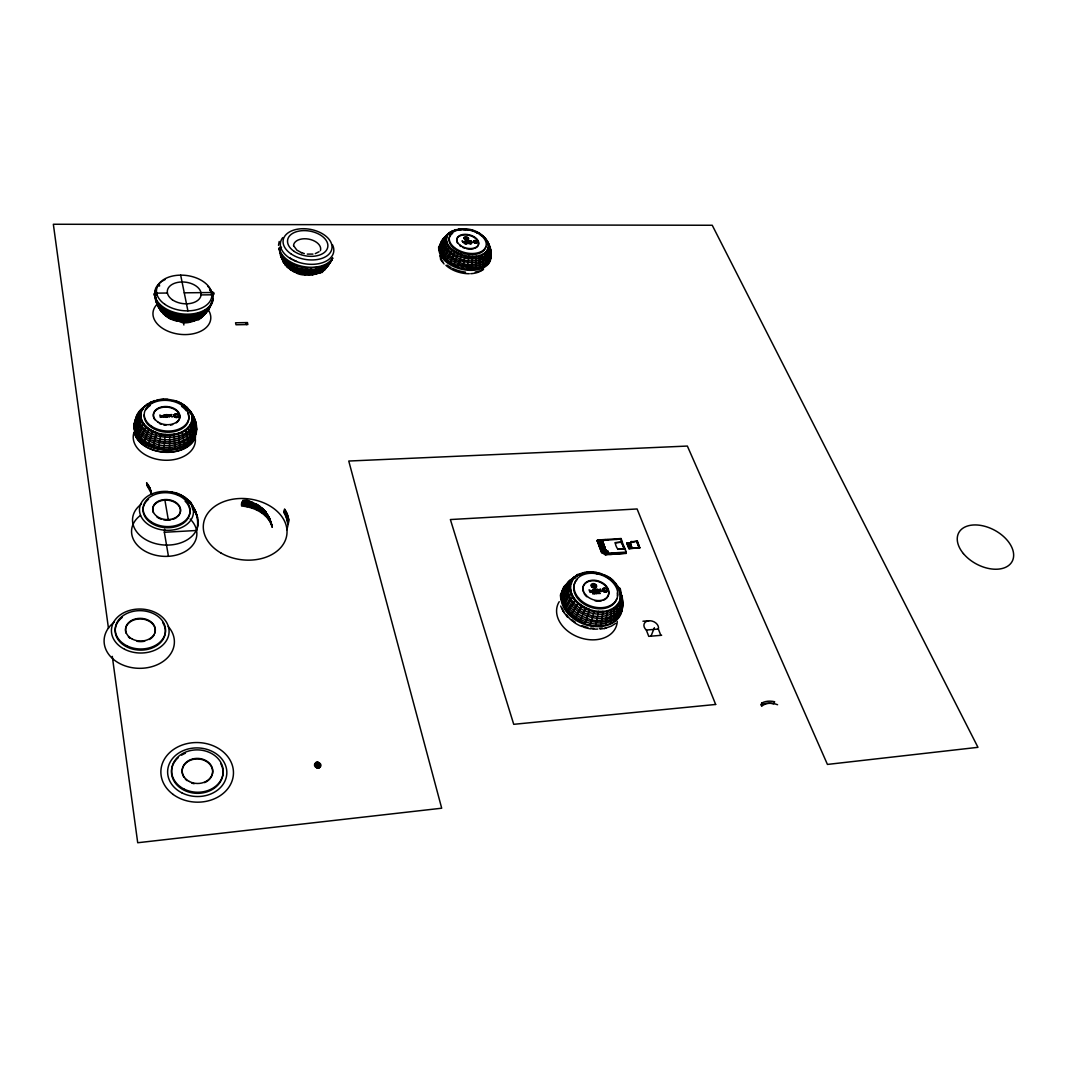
<?xml version="1.0" encoding="UTF-8"?>
<svg xmlns="http://www.w3.org/2000/svg" width="1067" height="1067" viewBox="0 0 1067 1067"><rect width="100%" height="100%" fill="white"/><g stroke="black" fill="none" stroke-linecap="round" stroke-linejoin="round"><path stroke-width="1.5" d="M174.841 448.34L174.174 434.096C184.178 433.215 195.928 423.706 190.94 412.822C186.618 405.74 193.727 415.917 194.181 418.157C205.984 442.085 171.64 455.542 153.235 446.566A31.356 21.527 5.4 0 1 135.002 420.718L137.79 415.41L145.045 406.1L141.804 409.275L139.35 414.076M486.645 251.359C480.15 257.787 469.667 257.134 461.544 254.586A21.673 13.177 13.9 0 1 446.353 237.808L439.444 246.49A26.408 16.165 13.9 0 0 457.903 267.057L461.611 254.546C453.342 252.359 441.485 242.716 448.473 233.673C445.539 235.554 443.739 238.595 441.751 241.342C430.655 264.816 474.735 277.62 488.553 263.015L486.645 251.359L488.646 247.171L488.099 242.462L490.42 249.438L491.033 255.026L488.646 247.171M488.699 244.85C494.621 262.082 466.786 264.029 456.489 257.24C450.021 254.173 442.645 248.344 443.605 240.355C443.752 236.22 454.355 228.605 447.206 234.9C459.077 223.003 485.952 229.165 488.766 246.544M490.42 249.438L490.98 257.881L488.553 263.015M490.98 257.881L490.3 250.732C488.473 264.283 469.773 264.056 459.73 260.495L457.903 267.057L458.33 265.47C469.053 269.044 486.872 269.591 490.967 256.44M279.754 249.625L279.581 250.838C281.488 257.2 287.13 261.522 292.865 264.349C290.344 276.927 308.71 275.806 316.539 273.912L320.42 267.257L327.542 264.109L332.21 259.401C326.969 267.404 319.22 277.167 330.236 261.922M301.187 274.286L301.881 267.39L292.865 264.349M473.415 230.619L463.518 229.112M472.628 256.413L471.454 269.271M490.727 254.306L490.233 253.319M486.232 265.149L484.751 253.079M167.412 293.025L155.102 293.158C153.808 305.229 167.506 312.084 177.522 314.325C173.094 328.303 201.183 323.128 201.796 312.538A29.329 18.672 7 0 0 212.973 299.187L208.932 309.243L204.744 313.911M621.661 600.268L622.421 603.068L622.141 597.587L620.461 593.119C622.394 603.335 612.338 611.178 602.895 611.351L601.014 625.462C577.74 630.664 543.797 595.666 572.526 580.115L574.633 577.487L570.432 579.955L566.684 584.062L573.526 577.474L580.648 573.606L569.378 580.861L564.11 587.263M169.466 448.9L169.773 434.536L174.174 434.096M252.332 508.212C255.893 499.889 239.675 496.208 241.622 506.038C254.413 507.052 268.697 514.041 272.232 527.325L270.778 521.883L265.149 511.226L269.511 518.189L271.725 524.551M483.271 266.883L482.311 254.493M601.014 625.462C614.058 625.822 627.223 612.431 620.06 599.774M297.226 266.096L297.413 273.245M620.314 614.912L620.18 608.537L618.727 602.788M156.449 295.439L156.649 293.145A1.801 1.334 -7.4 0 0 154.355 293.452A1.801 1.334 -7.4 0 0 154.208 295.186A1.801 1.334 -7.4 0 0 156.449 295.439L154.902 295.466A29.343 18.672 7 0 0 194.247 313.605A29.343 18.672 7 0 0 207.958 286.436M479.75 268.177L479.43 255.533M169.773 434.536L165.252 434.429L163.958 448.78M617.833 618.206L616.686 605.469M177.495 416.717L175.562 416.784M177.442 416.41L175.935 416.463M168.439 556.307L164.358 532.286L164.678 529.125M201.796 312.538L192.767 314.952L182.63 315.112L181.843 321.874M200.983 292.638L200.743 294.919L212.826 294.785L213.093 292.505L184.258 292.825M196.275 427.067L194.968 420.838M211.573 292.518L211.319 294.799A1.774 1.307 -9.6 0 0 213.573 294.492A1.774 1.307 -9.6 0 0 213.76 292.785A1.774 1.307 -9.6 0 0 211.573 292.518A29.329 18.672 7 0 0 209.585 289.544L211.533 292.678M247.064 506.785L247.424 500.77M475.775 268.977L476.162 256.187M468.947 256.213L466.946 269.044M614.552 620.981L613.992 607.737M192.927 417.344C187.619 400.272 163.344 394.377 149.34 403.726M158.49 447.993L160.77 433.789C150.66 431.935 138.016 423.239 141.471 411.502A25.755 17.579 5.5 0 0 156.462 432.615L153.235 446.566M602.895 611.351L598.56 611.364L595.733 625.489M167.799 492.18C186.205 490.246 201.996 512.814 196.568 530.486L164.358 532.286M610.577 623.168L610.724 609.497M187.765 315.325L186.005 322.047M286.943 529.725L288.997 520.589L287.356 514.227L284.582 509.012L283.689 511.973L286.343 517.562L287.89 524.204M156.569 432.562L153.355 446.526C135.029 443.352 128.133 419.784 142.885 408.661M620.607 596.506C629.183 615.125 600.948 625.729 586.81 618.126L585.69 621.608C571.565 617.446 556.4 601.161 564.95 586.076M622.581 602.882C622.795 620.674 599.761 625.609 586.183 619.914L584.983 623.328A31.477 23.101 20.1 0 1 561.522 594.852L565.67 589.931L570.445 586.303L572.566 580.128M621.928 611.218L622.715 604.335M606.016 624.675L606.99 610.711M320.42 267.257L306.669 268.164L305.082 274.913M212.92 299.187L208.932 309.243L202.85 316.152L205.211 313.538M279.194 241.475L278.514 245.343M570.432 579.955C549.678 608.163 609.217 635.559 621.688 605.122C622.955 600.081 618.073 572.739 620.34 600.428C616.006 612.618 600.174 614.325 589.477 610.431C577.647 606.736 564.736 593.199 571.925 580.395C588.344 565.057 565.03 583.196 568.338 587.73C566.697 615.472 621.367 626.769 621.327 594.933M569.791 586.717L570.445 586.317A25.861 18.873 20 0 0 589.758 609.59L586.29 619.874C572.419 615.779 557.494 599.787 565.897 584.956M587.557 616.219L586.917 618.073C573.339 614.072 558.721 598.427 566.924 583.902M141.297 410.035C126.746 443.592 205.518 448.033 190.94 412.822M148.473 444.512L152.568 430.921M136.189 417.984L134.215 424.413M139.404 412.209C131.988 423.692 143.778 436.363 154.822 439.271M465.199 255.6L462.384 268.297M632.144 541.769C629.69 542.156 632.651 540.702 632.384 542.356L637.359 541.089L639.773 547.904L628.863 548.611L626.796 543.316L630.89 542.796L626.796 543.316M630.797 543.063L631.157 541.583M154.635 293.318L156.422 288.13M192.767 314.952L190.073 321.741M474.682 240.942C473.161 241.382 478.896 243.543 475.015 242.783L474.335 240.942L475.042 242.676L476.616 242.662M598.56 611.364L594.132 610.777L590.331 624.782M597.32 593.052C597.28 594.973 598.24 591.345 595.693 593.065L596.28 593.852L596.026 593.145M311.457 268.404L308.963 275.099M144.125 441.965L149.02 428.814M197.502 314.018L193.914 320.967L197.395 319.753A23.834 15.271 6.9 0 0 204.824 313.925M140.431 438.95L145.966 426.373M459.73 260.495L461.531 254.586M284.089 512.64L284.996 509.639M284.942 514.267L285.889 511.146M285.689 515.908L286.676 512.68M286.343 517.562L287.356 514.227M316.085 268.097L312.724 274.846M286.89 519.229L287.93 515.801M287.33 520.883L288.397 517.388M287.663 522.55L288.757 518.989M453.742 265.336L458.116 253.172M137.523 435.576L143.605 423.612M205.411 310.537C203.557 316.352 192.607 327.156 201.663 312.498L208.492 308.15L212.293 302.388M621.781 596.253C624.262 613.938 601.415 620.274 588.117 614.365L589.851 609.537C579.968 606.163 569.991 597.587 570.445 586.317M449.847 263.242L454.929 251.465M135.482 431.962L141.898 420.665M447.1 235.634C435.216 243.983 449.754 258.654 459.824 260.468M441.751 241.342C437.417 252.292 449.794 260.935 458.877 263.816M605.576 539.862L597.16 540.756L601.615 552.586L605.456 554.773L609.884 554.48L609.951 553.653L604.976 553.866L601.801 552.052M621.287 543.143L622.394 542.049L621.034 538.542L597.64 539.995L597.267 541.049L601.668 540.769M597.307 541.169L597.64 539.995M597.76 542.369L598.134 541.316L602.348 541.569M598.414 540.075L602.682 551.359M597.813 542.489L598.134 541.316M598.347 543.917L598.667 542.756L602.895 542.996M598.894 545.357L599.214 544.197L603.669 544.023L599.08 544.837M599.387 546.677L599.761 545.637L604.215 545.464M599.441 546.797L599.761 545.637M599.974 548.238L600.308 547.078L604.722 546.797L600.121 547.598M585.103 623.288L585.57 621.661C601.321 628.916 627.343 619.54 622.381 598.934C623.141 597.4 616.072 581.635 618.953 588.771C620.754 592.452 621.634 596.293 622.501 600.308M603.175 540.582L607.737 539.835M603.375 540.382L603.589 539.809M600.481 549.572L600.841 548.518L605.269 548.238L600.708 549.158M600.521 549.692L600.841 548.518M601.068 551.132L601.388 549.958L605.856 549.798M603.629 543.917L599.027 544.717M605.029 540.275L605.189 539.582L605.029 540.275L620.847 539.062L615.926 539.368M605.509 539.689L605.309 540.262M601.561 552.466L601.935 551.412L607.883 551.146L608.443 553.64L607.883 551.146M601.615 552.586L601.935 551.412M604.175 545.357L599.574 546.157M607.603 539.595L607.416 540.115M604.936 551.346L605.669 553.306M605.816 549.678L601.255 550.612M604.789 554.387L605.162 553.333L608.63 553.106M604.976 554.493L605.349 553.44L626.289 552.079L624.915 548.531L617.686 549.358M605.456 554.773L609.951 553.653M626.102 552.599L626.022 553.413L610.617 554.427L610.697 553.613L621.474 552.906M615.192 542.863L622.034 542.076A17.272 12.177 20.6 0 0 624.555 548.545L617.78 549.092A17.285 12.217 20.5 0 1 615.286 542.61L622.394 542.049M620.727 538.768L622.021 543.103M620.661 539.582L621.034 538.542M603.442 588.811C601.828 592.358 609.03 591.105 604.736 590.958L603.442 588.811L604.415 591.438M622.034 542.076L621.994 542.183A17.272 12.177 20.6 0 0 624.515 548.651M604.696 591.065L606.149 590.851M624.915 548.531L622.261 542.423M134.362 428.2L137.216 422.319L141.004 417.597M626.022 553.413L626.289 552.079M628.863 548.611L639.506 547.664L636.866 541.476M280.954 252.772A27.582 17.059 10.2 0 1 279.741 249.718L279.007 248.158A1.681 1.28 -12.3 0 1 280.981 247.317M632.384 542.356L632.251 541.516M633.691 541.422L637.359 541.089M633.465 542.289L632.478 542.103M639.413 547.931L639.546 547.558A17.219 12.097 21.1 0 1 636.999 541.116A23.901 16.752 21.2 0 0 639.506 547.664A17.219 12.097 21.1 0 1 637.719 544.463L637.759 544.37M446.419 260.815L452.115 249.478M208.492 308.15L206.731 311.844L200.276 315.979M332.29 259.401A27.569 17.059 10.2 0 1 324.315 265.923L323.168 268.257L329.023 264.403L332.784 257.961C322.287 277.994 283.502 271.111 279.367 249.251L282.008 259.041L281.675 256.4L282.422 257.761M579.968 621.167L585.636 607.803M324.315 265.923L322.567 269.311L328.303 265.536M200.796 314.898L207.398 310.67L210.813 305.402M650.99 636.172L654.378 627.703M468.84 243.489L467.733 243.489M443.579 258.121L449.781 247.277M332.077 259.254C330.823 263.362 311.911 284.222 328.423 263.989M327.542 264.109L324.688 269.458M328.396 265.376L329.463 262.882M616.606 586.25C615.219 579.794 606.056 574.62 601.014 574.299L596.066 573.619M575.22 618.42L581.755 605.536M441.405 255.253L447.993 244.943M439.964 252.305L446.833 242.529M211.693 302.001L212.36 300.614M439.311 249.358L446.259 240.128M570.992 615.152L578.274 602.895M207.238 311.511L210.346 306.376M209.505 307.616L204.264 314.938L200.343 318.113M598.12 591.758L598.814 590.384L597.267 589.224L599.174 589.931L600.481 588.997L599.841 590.304L601.481 591.531L599.467 590.758L598.134 591.772M140.297 411.088C133.122 422.239 144.579 434.536 155.289 437.35M327.009 265.35C316.419 281.061 282.928 273.352 280.794 253.893M163.278 399.445L167.826 399.365M567.417 611.458L575.366 599.867M251.745 501.97L259.708 506.065L261.695 512.894M445.019 238.154L445.686 237.007L443.379 239.008M466.132 229.005L465.652 229.925L463.078 229.778M564.63 607.456L573.032 596.6M176.922 493.341L177.602 494.821M562.682 603.268L571.459 593.172M561.629 599.014L570.552 589.718M137.79 415.423C131.855 426.827 144.018 438.217 154.395 441.151M319.46 767.506L319.967 767.2A3.241 2.667 9 0 0 318.993 762.772L318.393 762.585A3.241 2.667 9 0 0 315.965 762.825L315.472 763.132A3.241 2.667 9 0 0 316.432 767.56L317.032 767.747A3.241 2.667 9 0 0 319.46 767.506L319.687 767.32M445.006 236.821C432.575 247.651 446.433 262.802 458.423 265.443M440.364 243.823L442.058 241.422M446.94 234.873C433.069 260.988 501.797 269.844 487.139 240.528M448.007 234.006C436.403 256.253 490.927 268.697 488.366 242.956M562.362 590.891L566.444 586.276L571.112 583.089M330.423 261.722L331.29 260.508M449.26 234.34L449.981 233.353M142.645 408.248L147.793 403.819L141.804 409.275M322.434 271.271L319.3 273.032L322.034 270.324C308.403 275.446 290.237 271.872 281.941 259.241M574.726 578.234L575.5 577.247L568.391 581.848M562.416 593.559L563.403 592.305M443.459 239.035C436.883 249.491 450.221 259.548 459.33 262.162M571.579 579.128C559.361 592.158 574.126 610.724 588.21 614.312M143.565 407.287C127.52 418.757 136.309 441.311 153.661 444.792M137.87 414.61L142.591 409.768M144.565 406.407C134.215 416.09 144.965 430.975 156.329 433.402M137.256 415.903L139.83 412.782M596.466 573.059L601.281 573.646M210.279 306.736L204.957 311.804L201.263 313.738M156.956 287.13L159.343 284.436L159.557 286.063M163.384 399.231L159.036 399.632L146.499 404.9M207.558 309.937L208.572 308.803M154.048 401.432L159.036 399.632M325.915 267.737A22.42 13.964 10.1 0 1 319.406 273.072L321.327 271.231M453.942 231.352L455.769 229.605M609.217 577.554L609.47 579.154M443.605 240.355L446.353 237.808M564.483 591.105L568.338 587.744M139.804 413.036L141.471 411.515M140.831 414.516L135.416 421.558C134.882 432.282 144.752 439.924 154.008 442.992M459.01 228.992L458.103 229.925L461.798 229.698M316.539 273.912L319.753 272.792M141.057 410.382L143.205 408.634M327.502 266.617L321.927 270.298L322.687 269.337C308.696 274.592 290.037 270.911 281.515 257.961M567.497 582.915L570.792 580.275M441.951 241.796L438.63 247.157L438.777 250.185A1.614 1.267 -1.9 0 1 440.364 250.385M205.984 312.951C191.14 325.288 160.437 320.527 155.875 299.907M205.157 313.978L199.049 317.886M257.254 510.266L255.813 503.637L262.909 508.666L265.51 516.001M150.78 402.219L154.915 400.552M573.526 577.474L579.154 574.259L585.943 572.632M184.724 497.249L188.232 500.156M172.361 400.859C175.548 399.378 183.657 404.126 187.178 407.581M319.046 251.732L315.285 253.613M160.517 306.096C160.837 315.032 169.986 319.687 177.696 321.234M615.712 623.368L611.324 626.142L604.269 628.596M592.652 571.872L587.37 572.432L596.986 572.472M448.994 233.086L454.662 230.565M448.073 233.953L450.767 232.459M147.393 404.113L151.141 401.979M145.686 405.767L148.126 404.406M449.981 232.286L452.888 230.632M320.46 272.032L323.354 270.485M201.596 317.019C187.579 325.382 161.277 321.394 157.796 303.108M197.622 319.446L200.729 317.819M572.539 578.327L576.34 576.353M588.397 571.872L582.235 573.593L585.183 573.166M615.539 583.102L618.126 586.703M200.916 314.925C185.925 320.687 165.118 317.392 156.489 302.721M200.396 316.019C183.924 322.687 157.649 316.886 154.808 296.613M199.169 317.926C186.098 322.981 169.24 320.433 159.877 309.51M452.488 230.885L461.104 229.098M323.288 268.284C307.976 274.179 283.208 269.044 279.581 250.838M320.567 272.058C307.763 277.047 284.302 273.379 282.795 256.854M201.383 313.765C186.111 319.633 164.932 316.272 156.129 301.334M580.195 573.766L584.369 572.472M578.167 574.86L580.875 574.019M577.22 575.566L581.422 574.259M600.107 629.13L605.843 628.17M583.969 572.592C594.119 570.525 604.976 573.753 612.791 580.421L613.218 582.008M661.647 635.278L648.749 636.359L646.322 630.037A7.576 5.548 22.4 0 1 645.002 622.488A7.576 5.548 22.4 0 1 653.938 621.768L654.524 622.074A7.576 5.548 22.4 0 1 658.366 629.05L660.82 635.358M646.322 630.037L658.366 629.05M642.948 621.234L648.949 620.754M312.924 254.093L307.283 254.106M190.259 321.514L177.655 320.994L169.813 318.339L165.892 315.552L163.971 308.79M596.12 593.385L596.946 593.079M599.174 593.265L599.801 593.239M312.951 274.606L301.201 274.032L293.745 271.511M601.201 550.492L605.629 550.199M607.697 551.666L601.748 551.932L597.347 540.235M626.222 552.893L610.697 553.613M625.916 553.119L609.884 554.48M598.174 541.436L602.588 541.156L597.947 541.836M598.72 542.876L603.122 542.596M628.143 543.903L630.33 543.77M628.396 544.57L630.584 544.423M630.85 545.09L628.303 545.25L631.104 545.744M604.762 546.904L600.308 547.078M631.05 545.811L628.916 545.891M631.357 546.411L628.81 546.571L631.624 547.078M628.916 546.624L631.317 546.477M600.894 548.638L605.309 548.358M600.668 549.038L605.082 548.758M631.571 547.131L629.53 547.264L630.01 548.478L629.437 547.211M597.453 540.529L604.989 540.169M469.4 243.409L469.667 243.903M470.547 243.489L471.254 243.956L470.387 243.703M167.906 491.474A27.035 19.433 4.5 0 0 139.47 509.999A27.035 19.433 4.5 0 0 168.386 530.326A27.035 19.433 4.5 0 0 193.22 509.279L196.168 513.64L197.915 519.229A32.904 23.781 4.4 0 1 155.262 543.543A32.904 23.781 4.4 0 1 141.551 503.984M191.887 415.85L195.314 421.665L196.661 429.681M280.061 247.477L281.501 247.477M466.079 243.983L466.759 243.956L465.999 243.489M242.876 500.316L251.865 502.144M242.716 500.823L256.347 504.518L263.536 509.506M242.542 501.437C252.826 502.57 267.31 507.585 268.604 519.522M167.866 491.647L172.507 492.114M242.369 502.144C251.865 502.97 261.495 506.932 267.417 514.654M242.196 502.97C253.959 504.024 268.671 510.439 270.871 523.323M242.009 503.891C253.252 504.851 265.123 510.186 270.404 520.683M241.809 504.918C253.252 505.891 265.323 511.32 270.685 521.99M160.77 433.789L165.252 434.429M177.522 314.325L182.63 315.112M301.881 267.39L306.669 268.164M191.526 421.918L194.327 427.173L195.981 433.375M155.168 437.39C170.213 444.646 201.57 435.056 192.207 414.423M154.702 439.311C172.561 448.007 208.665 432.869 189.606 410.315M154.275 441.191C169.293 447.126 196.808 441.991 195.314 421.665M153.888 443.032C173.281 452.768 211.599 434.722 189.446 411.675L189.793 412.862M153.541 444.832C169.653 454.035 207.358 440.017 192.127 418.918M174.068 492.714L181.27 495.275L184.324 497.502M589.758 609.59L594.132 610.777M156.235 433.455C169.973 439.644 197.595 432.388 191.34 413.276M458.77 263.842C470.427 269.284 495.568 265.55 490.02 248.037M459.25 262.189C472.147 269.097 499.503 261.015 488.046 242.823M301.508 252.679L304.322 253.573M474.575 231.352L479.99 233.66M301.614 252.732L296.879 250.131L293.812 245.97M188.139 427.4L191.873 440.111M288.93 262.175L290.477 269.711L293.878 271.818M605.376 576.1L609.43 578.421M182.23 404.513L187.872 408.501M182.524 496.022L185.031 497.515L186.605 500.05M481.057 234.66L485.298 238.181L487.632 241.649M480.323 234.86L482.284 236.234M285.529 259.654L287.143 266.67L290.477 269.711M610.631 579.341L618.593 587.704M186.752 408.741L189.006 410.542M185.631 498.276L188.952 501.023M186.151 499.116L192.98 506.292M187.779 501.023L190.139 502.984M485.725 239.208L482.777 235.607M182.124 431.628L184.538 445.312M284.782 264.256L287.677 267.617M146.619 482.898L147.126 485.698L151.754 494.208L149.727 487.659L146.619 482.898L147.579 486.192M262.909 508.666L266.23 512.56M267.003 514.361L268.911 517.002L272.032 525.938M186.858 407.221L190.393 411.355M188.486 409.488L191.7 413.583M444.059 263.962L441.311 260.508M183.857 404.82L184.698 405.953M187.885 499.836L192.34 505.184M191.567 505.198L195.008 509.879L196.661 515.161M192.247 507.612L196.421 513.787M192.447 508.906L194.474 511.28M163.598 314.178L157.503 305.389L154.915 294.825L155.302 296.333M440.298 258.814L442.938 262.095M180.35 402.779L180.99 403.793M563.136 611.218L567.431 617.126M616.419 585.25L621.087 593.692M158.903 307.87L161.717 312.111L157.983 305.029L158.903 307.87L158.156 306.656M285.409 265.31L280.368 255.066M283.062 261.695L284.075 263.296M170.013 318.633L168.053 311.111M265.496 511.6L269.511 518.189M192.607 416.037L194.634 419.478M190.233 424.799L194.381 436.883M193.927 508.679L196.061 512.44M488.379 244.036L489.74 246.73M156.529 302.334L157.209 303.695L157.049 300.747M621.447 600.294L621.634 600.894A1.907 1.107 -20.6 0 0 621.514 600.134M173.721 320.14L172.614 312.964M562.002 608.137L564.15 612.671M560.655 606.056L562.963 610.924M487.966 249.371L490.14 260.575M156.369 299.293L155.782 297.826L155.942 300.947M637.226 541.449L639.773 547.904M282.742 260.295L283.742 262.842M632.144 548.398L630.063 543.103L632.051 548.345M627.983 543.303L628.716 545.17L627.889 543.25M626.889 543.05L629.223 548.585M622.528 544.397L624.528 549.572M185.445 429.734L188.566 442.952M211.92 293.758L212.666 295.919A29.329 18.672 7 0 0 212.026 293.745M268.204 515.868L269.391 519.336M267.39 514.787L268.524 518.122M197.648 517.788C196.715 511.827 183.151 488.313 194.607 511.026M195.008 509.879L196.168 513.64M194.314 508.666L195.434 512.32M193.66 509.773L192.193 505.945L193.22 509.279M150.234 488.966L151.674 494.314M149.727 487.659L150.807 491.42M149.1 486.405L150.167 490.06M148.38 485.178L149.407 488.739M147.553 484.018L148.553 487.446M621.394 597.533L622.514 601.681M279.634 250.718L280.007 252.172M245.917 322.594L246.384 324.581M180.67 275.139L187.912 310.87M178.349 433.122L179.923 447.14M183.244 321.834L183.884 324.995M476.842 231.979L476.989 233.073M175.922 416.583L175.121 414.436L175.548 416.89M164.905 500.116L168.359 520.149M108.461 628.33L53.35 224.257L712.236 225.257L977.959 747.327L827.432 764.425L687.361 446.059L348.762 461.037L441.698 808.212L137.71 842.743L112.288 656.365M281.021 255.013L281.368 257.747M280.474 253.599L280.821 256.427M619.394 591.038L619.447 592.238M220.656 763.492A25.795 21.18 1.9 0 1 211.053 790.194A25.795 21.18 1.9 0 1 177.442 785.499A25.795 21.18 1.9 0 1 178.322 757.57M181.63 755.143A25.795 21.18 1.9 0 1 185.405 753.222M183.831 777.136A15.298 12.551 1.9 0 1 190.273 760.291A15.298 12.551 1.9 0 1 210.906 765.759A15.298 12.551 1.9 0 1 204.584 782.631M194.167 783.712A15.298 12.551 1.9 0 1 191.607 783.031M187.098 780.644A15.298 12.551 1.9 0 1 185.285 779.003M190.126 518.989A32.704 23.767 4.2 0 1 185.391 551.412A32.704 23.767 4.2 0 1 140.484 548.118A32.704 23.767 4.2 0 1 140.564 515.348M195.128 437.23A31.17 21.527 5.2 0 1 162.704 460.117A31.17 21.527 5.2 0 1 134.095 432.122M168.199 626.476A35.158 26.928 1.7 0 1 161.024 662.794A35.158 26.928 1.7 0 1 113.142 659.113A35.158 26.928 1.7 0 1 114.036 622.314M162.677 622.581A25.128 19.153 1.9 0 1 154.088 647.162A25.128 19.153 1.9 0 1 120.958 642.934A25.128 19.153 1.9 0 1 122.198 617.42M126.106 633.264A14.898 11.35 1.9 0 1 139.977 618.913A14.898 11.35 1.9 0 1 154.902 633.051M154.101 634.918A14.898 11.35 1.9 0 1 149.34 639.48M144.699 641.2A14.898 11.35 1.9 0 1 136.963 641.267M130.147 638.359A14.898 11.35 1.9 0 1 128.413 636.839M617.273 621.474A31.21 23.101 20.1 0 1 579.874 637.653A31.21 23.101 20.1 0 1 559.228 601.668M153.275 512.533A13.938 10.016 4.5 0 1 168.493 500.276A13.938 10.016 4.5 0 1 178.322 515.975M176.842 517.308A13.938 10.016 4.5 0 1 172.987 519.282M170.747 519.869A13.938 10.016 4.5 0 1 163.504 519.789M161.184 519.162A13.938 10.016 4.5 0 1 157.102 517.108M187.312 503.784A23.514 16.899 4.5 0 1 179.95 525.177A23.514 16.899 4.5 0 1 149.167 521.563A23.514 16.899 4.5 0 1 148.513 499.236M185.138 501.237A23.514 16.899 4.5 0 1 186.658 502.904M154.742 292.171A29.343 18.672 7 0 1 161.464 281.675M162.584 280.954A29.343 18.672 7 0 1 165.038 279.634M207.438 308.683A29.036 18.699 6.8 0 1 199.502 331.81A29.036 18.699 6.8 0 1 162.211 328.116A29.036 18.699 6.8 0 1 157.676 303.735M761.585 706.327A16.325 12.017 28.1 0 1 777.576 704.727M490.713 258.948A26.395 16.165 13.9 0 1 459.864 268.804A26.395 16.165 13.9 0 1 440.137 244.903M457.583 243.209A11.177 6.789 13.9 0 1 462.091 235.167A11.177 6.789 13.9 0 1 476.375 239.141A11.177 6.789 13.9 0 1 475.255 248.131M473.775 248.651A11.177 6.789 13.9 0 1 466.466 248.678M464.572 248.158A11.177 6.789 13.9 0 1 462.785 247.451M461.144 246.57A11.177 6.789 13.9 0 1 459.704 245.543M485.898 246.57A18.846 11.457 13.9 0 1 460.797 252.439A18.846 11.457 13.9 0 1 452.635 233.34M483.164 269.484A25.781 15.818 13.9 0 1 475.188 272.058M465.519 272.138A25.781 15.818 13.9 0 1 452.595 268.364M451.141 267.617A25.781 15.818 13.9 0 1 447.153 265.096M441.325 259.081A25.781 15.818 13.9 0 1 439.711 255.827M483.591 269.111A23.541 14.471 13.9 0 1 480.884 271.045M479.83 271.578A23.541 14.471 13.9 0 1 470.76 273.685M469.293 273.726A23.541 14.471 13.9 0 1 445.913 265.31M473.921 269.431A24.994 15.311 13.9 0 1 467.639 269.471M490.26 253.159A1.601 1.174 -20.7 0 1 490.753 254.226L490.553 254.653A1.601 1.174 -20.7 0 1 490.206 255.026M293.518 245.743A13.724 8.469 10.2 0 1 308.683 239.115A13.724 8.469 10.2 0 1 320.393 250.692M332.477 258.294A27.582 17.059 10.2 0 1 307.589 267.123A27.582 17.059 10.2 0 1 281.541 253.773M304.895 274.139A19.486 12.137 10.1 0 1 301.521 273.605M292.398 269.924A19.486 12.137 10.1 0 1 289.997 268.137M332.491 244.796A27.008 16.672 10.2 0 1 305.682 263.909A27.008 16.672 10.2 0 1 282.688 237.661M296.653 261.362A26.155 16.152 10.2 0 1 293.612 260.028M292.185 259.281A26.155 16.152 10.2 0 1 289.517 257.64M280.034 249.878A1.681 1.28 -12.3 0 1 278.834 248.598M622.248 608.283A31.463 23.101 20.1 0 1 579.581 622.314A31.463 23.101 20.1 0 1 569.658 582.449M583.329 591.798A13.338 9.723 20 0 1 590.625 580.941A13.338 9.723 20 0 1 606.963 587.704A13.338 9.723 20 0 1 603.549 600.174M601.628 600.788A13.338 9.723 20 0 1 595.026 600.814M586.85 596.786A13.338 9.723 20 0 1 584.156 593.559M616.873 598.694A22.487 16.405 20 0 1 586.917 605.709A22.487 16.405 20 0 1 577.354 579.301M617.233 592.892A22.487 16.405 20 0 1 617.38 595.853M597.8 629.037A28.049 20.66 20.1 0 1 592.492 629.037M591.145 628.903A28.049 20.66 20.1 0 1 583.089 626.996M581.782 626.516A28.049 20.66 20.1 0 1 573.392 621.848M572.339 621.034A28.049 20.66 20.1 0 1 566.51 614.819M602.322 628.05A30.716 22.58 20.1 0 1 599.534 628.383M593.732 628.383A30.716 22.58 20.1 0 1 590.758 628.023M587.797 627.436A30.716 22.58 20.1 0 1 581.995 625.609M575.246 622.194A30.716 22.58 20.1 0 1 571.632 619.607M570.472 581.462A32.557 23.914 20.1 0 0 563.723 586.917L560.388 595.146L560.882 599.681A1.921 1.24 -6 0 1 561.549 599.587M154.768 419.704A13.271 9.056 5.5 0 1 159.223 408.261A13.271 9.056 5.5 0 1 176.642 410.808A13.271 9.056 5.5 0 1 176.335 422.839M172.667 424.573A13.271 9.056 5.5 0 1 170.52 425.066M165.932 425.226A13.271 9.056 5.5 0 1 163.638 424.893M161.424 424.293A13.271 9.056 5.5 0 1 159.383 423.439M187.779 413.329A22.394 15.285 5.5 0 1 169.24 432.202A22.394 15.285 5.5 0 1 144.178 414.81M145.966 409.715A22.394 15.285 5.5 0 1 150.22 405.5M181.617 406.367A22.394 15.285 5.5 0 1 186.298 410.795M195.088 423.372A31.33 21.527 5.4 0 1 166.412 450.061A31.33 21.527 5.4 0 1 134.909 421.865M195.941 427.08A30.996 21.287 5.4 0 1 164.625 449.74A30.996 21.287 5.4 0 1 134.869 423.132M195.274 436.71A30.956 21.287 5.3 0 1 163.638 451.968M162.277 451.834A30.956 21.287 5.3 0 1 137.47 438.924M136.709 437.75A30.956 21.287 5.3 0 1 135.469 435.336M195.594 436.776A31.29 21.527 5.3 0 1 164.438 452.261A31.29 21.527 5.3 0 1 134.309 432.895M595.453 587.303L596 586.677A2.414 1.761 19.9 0 0 595.333 584.649L591.598 584.916A2.414 1.761 19.9 0 0 592.345 586.957L592.438 586.957A2.067 1.507 19.9 0 1 592.065 585.463L592.385 585.45A1.974 1.427 19.8 0 0 594.973 585.263L595.253 585.209A2.067 1.507 19.9 0 1 596 586.677L595.973 586.877A1.841 1.347 19.9 0 0 592.572 587.05C593.212 588.13 594.332 584.783 595.453 587.303M465.932 240.995C466.986 245.81 471.907 239.675 465.999 240.942M163.131 415.81L163.318 417.184L164.265 417.157L163.851 414.876L162.104 416.303L159.877 415.023L160.277 417.29L161.224 417.264C160.09 414.023 162.758 419.078 163.131 415.81M465.719 239.128L465.025 239.101A2.027 1.227 13.9 0 1 464.412 237.661L467.626 237.661A2.027 1.227 13.9 0 1 468.16 239.088L468.16 239.088A1.734 1.054 13.9 0 0 467.533 238.034L467.293 238.061A1.654 1 13.9 0 1 465.065 238.061L464.785 238.061A1.734 1.054 13.9 0 0 465.025 239.101L465.145 239.221A1.547 0.934 13.9 0 1 468.026 239.168L465.719 239.128M318.66 763.665C315.725 767.173 315.965 759.797 318.66 763.665M319.273 763.705L318.94 764.559A1.921 1.587 9 0 1 316.285 764.839L315.592 764.079A1.921 1.587 9 0 1 317.019 762.011A1.921 1.587 9 0 1 319.273 763.705M319.14 766.706C316.632 769.734 316.832 763.385 319.14 766.706M164.691 414.97C164.985 421.172 172.307 413.022 164.798 414.903M593.279 593.572C591.291 594.332 593.932 593.185 593.279 593.572M592.385 590.625C592.598 594.252 589.064 588.677 590.918 592.305L590.024 592.358L589.091 589.824L591.531 591.198L592.852 589.544L593.785 592.092L592.892 592.158L592.385 590.625M602.081 539.849L606.176 551.652L602.081 539.849M319.78 766.026L318.926 767.053A2.027 1.667 9 0 1 317.406 767.213L316.019 766.439A2.361 1.947 9 0 1 315.552 764.279L316.432 763.465A2.361 1.947 9 0 1 318.206 763.278L319.393 763.892A2.361 1.947 9 0 1 319.873 766.039L318.993 766.866A2.361 1.947 9 0 1 317.219 767.053L316.125 766.439A2.027 1.667 9 0 1 315.952 764.852L316.699 764.145A2.027 1.667 9 0 1 318.206 763.972L319.233 764.492A2.027 1.667 9 0 1 319.78 766.026M464.772 241.609C464.705 244.13 462.104 240.102 463.425 242.689L462.011 240.902L464.012 241.969L465.239 240.902L465.879 242.676L464.772 241.609M465.372 243.649L464.492 243.423L465.372 243.649M761.838 703.02L760.838 705.06A18.993 13.991 28.1 0 1 773.642 703.78L774.655 701.739A19.019 13.991 28.1 0 0 761.838 703.02M470.934 240.889L469.027 240.889L470.28 241.756L469.613 242.662L472.494 242.662L470.934 240.889M170.893 414.636L170.373 415.41L168.533 414.716L169.88 415.797L168.866 416.984L170.493 416.13L172.427 416.877L170.987 415.743L171.934 414.623L170.893 414.636M599.027 592.839L600.201 593.519L599.067 592.825M593.719 593.225L594.933 593.906L593.772 593.212M593.745 589.544C594.706 596.413 600.908 587.45 593.745 589.544M597.827 592.932L599.014 593.612L597.88 592.905M715.664 704.46L513.734 724.32L450.381 519.549L637.092 508.959L715.664 704.46M596.6 591.545L595.333 591.638L594.639 589.744L595.906 589.664L596.6 591.545M631.784 547.678L629.743 547.811L631.877 547.731M167.332 416.757L165.972 416.797L165.678 415.116L167.026 415.063L167.332 416.757M247.411 322.581L235.554 322.781L236.007 324.768L247.864 324.555L247.411 322.581M467.839 241.129L466.746 241.129L467.239 242.449L468.333 242.449L467.839 241.129M181.723 792.768A29.623 24.314 1.9 0 0 226.831 773.202A29.623 24.314 1.9 0 0 183.124 750.688A29.623 24.314 1.9 0 0 181.723 792.768M173.161 794.462A36.305 29.809 1.9 0 0 232.753 778.63A36.305 29.809 1.9 0 0 185.578 743.979A36.305 29.809 1.9 0 0 173.161 794.462M183.871 788.953A25.808 21.18 1.9 0 0 223.203 771.961A25.808 21.18 1.9 0 0 185.151 752.288A25.808 21.18 1.9 0 0 183.871 788.953M189.393 781.511A15.298 12.551 1.9 0 0 212.746 771.521A15.298 12.551 1.9 0 0 190.259 759.784A15.298 12.551 1.9 0 0 189.393 781.511M220.989 553.026A42.026 30.636 7.1 0 0 286.863 534.527A42.026 30.636 7.1 0 0 227.618 500.383A42.026 30.636 7.1 0 0 220.989 553.026M316.832 767.693A1.801 1.48 9 0 0 319.793 767.04A1.801 1.48 9 0 0 317.486 765.199A1.801 1.48 9 0 0 316.832 767.693M124.639 649.296A28.849 21.994 1.9 0 0 169.066 632.491A28.849 21.994 1.9 0 0 127.08 611.271A28.849 21.994 1.9 0 0 124.639 649.296M132.321 639.093A14.898 11.35 1.9 0 0 155.329 630.517A14.898 11.35 1.9 0 0 133.722 619.474A14.898 11.35 1.9 0 0 132.321 639.093M126.746 645.722A25.141 19.153 1.9 0 0 165.505 631.13A25.141 19.153 1.9 0 0 128.934 612.605A25.141 19.153 1.9 0 0 126.746 645.722M963.394 553.573A30.303 19.179 28.2 0 0 1011.703 562.189A30.303 19.179 28.2 0 0 981.253 525.497A30.303 19.179 28.2 0 0 963.394 553.573M157.236 516.588A13.938 10.016 4.5 0 0 180.243 512.253A13.938 10.016 4.5 0 0 162.477 499.836A13.938 10.016 4.5 0 0 157.236 516.588M150.78 521.55A23.527 16.899 4.5 0 0 189.553 514.147A23.527 16.899 4.5 0 0 159.476 493.247A23.527 16.899 4.5 0 0 150.78 521.55M164.785 304.282A27.822 17.672 7 0 0 210.986 299.374A27.822 17.672 7 0 0 176.682 275.366A27.822 17.672 7 0 0 164.785 304.282M172.32 299.747A17.005 10.803 7 0 0 200.596 296.826A17.005 10.803 7 0 0 179.723 282.101A17.005 10.803 7 0 0 172.32 299.747M459.877 245.05A11.177 6.789 13.9 0 0 478.309 244.957A11.177 6.789 13.9 0 0 465.105 234.327A11.177 6.789 13.9 0 0 459.877 245.05M454.475 247.611A18.859 11.457 13.9 0 0 485.565 247.397A18.859 11.457 13.9 0 0 463.198 229.485A18.859 11.457 13.9 0 0 454.475 247.611M473.895 242.436A2.094 1.267 14.1 0 0 477.402 242.582A2.094 1.267 14.1 0 0 475.095 240.515A2.094 1.267 14.1 0 0 473.895 242.436M464.785 239.328A2.441 1.48 13.9 0 0 468.653 238.968A2.441 1.48 13.9 0 0 465.412 236.834A2.441 1.48 13.9 0 0 464.785 239.328M291.238 254.026A24.741 15.245 10.2 0 0 331.53 250.131A24.741 15.245 10.2 0 0 299.88 228.871A24.741 15.245 10.2 0 0 291.238 254.026M294.239 251.439A20.38 12.551 10.2 0 0 327.449 248.278A20.38 12.551 10.2 0 0 301.414 230.739A20.38 12.551 10.2 0 0 294.239 251.439M585.61 594.772A13.338 9.723 20 0 0 607.883 596.2A13.338 9.723 20 0 0 594.359 580.221A13.338 9.723 20 0 0 585.61 594.772M578.514 597.933A22.5 16.405 20 0 0 616.099 600.241A22.5 16.405 20 0 0 593.159 573.312A22.5 16.405 20 0 0 578.514 597.933M603.095 591.078A2.494 1.814 20.3 0 0 607.176 590.998A2.494 1.814 20.3 0 0 604.309 588.17A2.494 1.814 20.3 0 0 603.095 591.078M603.055 591.185A2.494 1.814 20.3 0 0 607.15 591.105A2.494 1.814 20.3 0 0 604.269 588.277A2.494 1.814 20.3 0 0 603.055 591.185M591.772 586.957A2.908 2.121 19.9 0 0 596.546 586.863A2.908 2.121 19.9 0 0 593.199 583.582A2.908 2.121 19.9 0 0 591.772 586.957M157.676 421.838A13.284 9.056 5.5 0 0 179.563 418.264A13.284 9.056 5.5 0 0 162.664 406.74A13.284 9.056 5.5 0 0 157.676 421.838M151.527 426.24A22.407 15.285 5.5 0 0 188.432 420.105A22.407 15.285 5.5 0 0 159.81 400.739A22.407 15.285 5.5 0 0 151.527 426.24M174.508 416.797A2.481 1.694 5.8 0 0 178.656 416.263A2.481 1.694 5.8 0 0 175.628 414.009A2.481 1.694 5.8 0 0 174.508 416.797M174.495 416.917A2.481 1.694 5.8 0 0 178.642 416.383A2.481 1.694 5.8 0 0 175.615 414.129A2.481 1.694 5.8 0 0 174.495 416.917"/></g></svg>
